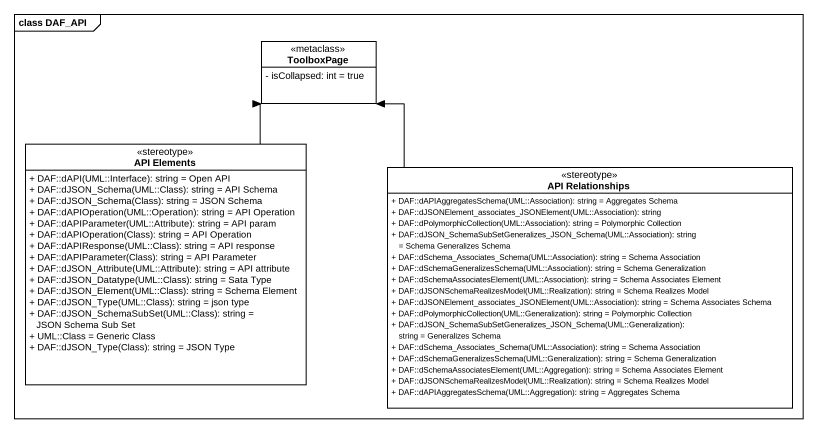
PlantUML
@startuml
mainframe class DAF_API
hide circle
hide empty members
skinparam classAttributeIconSize 0
class ToolboxPage <<metaclass>> {
  - isCollapsed: int = true
}
class "API Elements" as API_Elements <<stereotype>> {
  {field} + DAF::dAPI(UML::Interface): string = Open API
  {field} + DAF::dJSON_Schema(UML::Class): string = API Schema
  {field} + DAF::dJSON_Schema(Class): string = JSON Schema
  {field} + DAF::dAPIOperation(UML::Operation): string = API Operation
  {field} + DAF::dAPIParameter(UML::Attribute): string = API param
  {field} + DAF::dAPIOperation(Class): string = API Operation
  {field} + DAF::dAPIResponse(UML::Class): string = API response
  {field} + DAF::dAPIParameter(Class): string = API Parameter
  {field} + DAF::dJSON_Attribute(UML::Attribute): string = API attribute
  {field} + DAF::dJSON_Datatype(UML::Class): string = Sata Type
  {field} + DAF::dJSON_Element(UML::Class): string = Schema Element
  {field} + DAF::dJSON_Type(UML::Class): string = json type
  {field} + DAF::dJSON_SchemaSubSet(UML::Class): string = JSON Schema Sub Set
  + UML::Class = Generic Class
  {field} + DAF::dJSON_Type(Class): string = JSON Type
}
class "API Relationships" as API_Relationships <<stereotype>> {
  {field} + DAF::dAPIAggregatesSchema(UML::Association): string = Aggregates Schema
  {field} + DAF::dJSONElement_associates_JSONElement(UML::Association): string
  {field} + DAF::dPolymorphicCollection(UML::Association): string = Polymorphic Collection
  {field} + DAF::dJSON_SchemaSubSetGeneralizes_JSON_Schema(UML::Association): string = Schema Generalizes Schema
  {field} + DAF::dSchema_Associates_Schema(UML::Association): string = Schema Association
  {field} + DAF::dSchemaGeneralizesSchema(UML::Association): string = Schema Generalization
  {field} + DAF::dSchemaAssociatesElement(UML::Association): string = Schema Associates Element
  {field} + DAF::dJSONSchemaRealizesModel(UML::Realization): string = Schema Realizes Model
  {field} + DAF::dJSONElement_associates_JSONElement(UML::Association): string = Schema Associates Schema
  {field} + DAF::dPolymorphicCollection(UML::Generalization): string = Polymorphic Collection
  {field} + DAF::dJSON_SchemaSubSetGeneralizes_JSON_Schema(UML::Generalization): string = Generalizes Schema
  {field} + DAF::dSchema_Associates_Schema(UML::Association): string = Schema Association
  {field} + DAF::dSchemaGeneralizesSchema(UML::Generalization): string = Schema Generalization
  {field} + DAF::dSchemaAssociatesElement(UML::Aggregation): string = Schema Associates Element
  {field} + DAF::dJSONSchemaRealizesModel(UML::Realization): string = Schema Realizes Model
  {field} + DAF::dAPIAggregatesSchema(UML::Aggregation): string = Aggregates Schema
}
API_Elements -up-> ToolboxPage
API_Relationships -up-> ToolboxPage
@enduml
